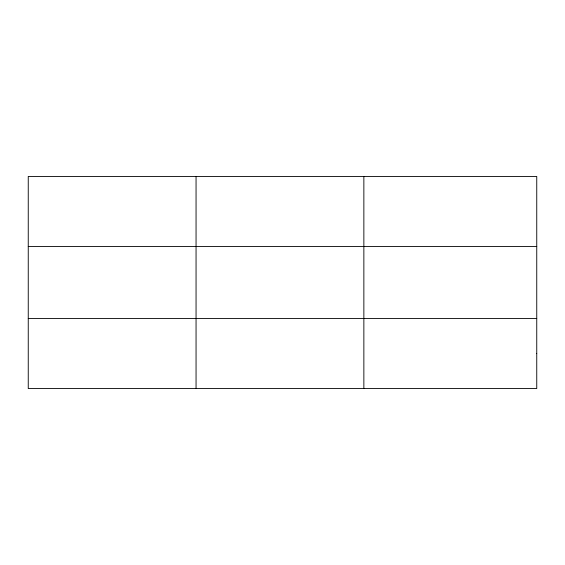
<?xml version="1.0" encoding="UTF-8"?>
<svg xmlns="http://www.w3.org/2000/svg" width="565" height="565" viewBox="0 0 565 565"><rect width="100%" height="100%" fill="white"/><g stroke="black" fill="none" stroke-linecap="round" stroke-linejoin="round"><path stroke-width="0.85" d="M196.055 176.457L196.055 388.543M363.86 176.457L363.86 388.543M28.25 246.446L536.75 246.446M28.25 318.554L536.75 318.554M536.75 353.549L536.75 388.543L28.25 388.543L28.25 176.457L536.75 176.457L536.75 353.549"/></g></svg>
